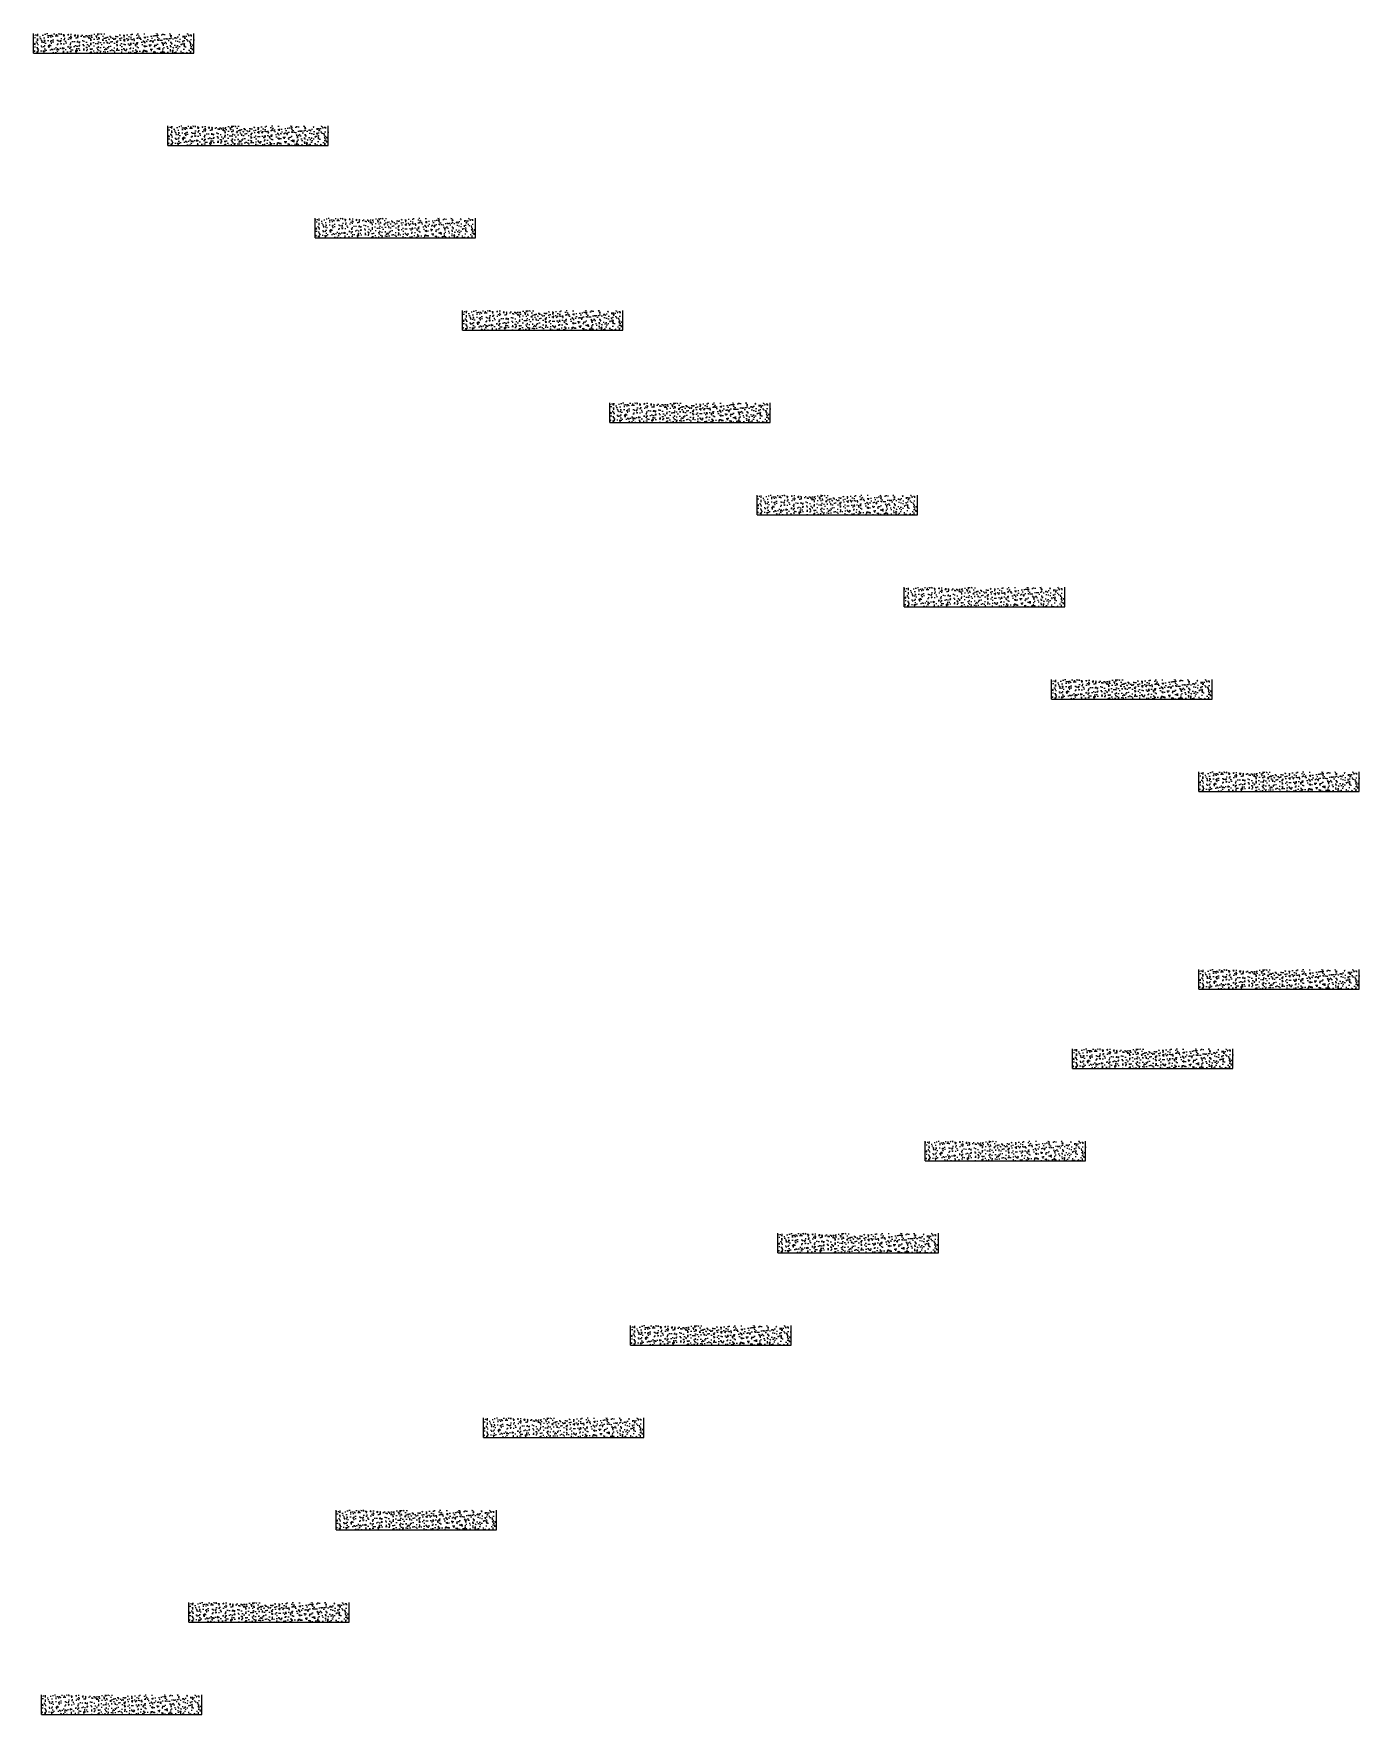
# Model space of a CAD drawing. Header units: inches. Extents: x 2 to 104, y 6 to 134.
import ezdxf

# ---------------------------------------------------------------- set-up
doc = ezdxf.new("R2010")
doc.units = ezdxf.units.IN
doc.header["$MEASUREMENT"] = 0
doc.layers.add('Layer131B', color=71, linetype='CONTINUOUS')
doc.layers.add('Stair_Conc.', color=252, linetype='CONTINUOUS')

msp = doc.modelspace()

# ---------------------------------------------------------------- hatches: boundary and pattern name
at = {"layer": 'Stair_Conc.'}
h = msp.add_hatch(dxfattribs=at)
h.set_pattern_fill('AR-CONC', color=256, scale=0.1, style=0)
h.set_pattern_definition([(50, (-9557.88094, -2321.2511), (0.717260183, -0.062752135), [0.075, -0.825]), (355, (-9557.88094, -2321.2511), (-0.138751334, 0.752192134), [0.06, -0.66]), (100.4514, (-9557.8212, -2321.2563), (0.57850938, 0.68943954), [0.06374019, -0.70114211]), (46.1842, (-9557.8809, -2321.0511), (1.06724105, -0.165519014), [0.1125, -1.2375]), (96.6356, (-9557.792, -2321.0649), (0.93466271, 0.97411787), [0.09561029, -1.051713]), (351.1842, (-9557.8809, -2321.0511), (0.93466195, 0.9741186), [0.09, -0.99]), (21, (-9557.78094, -2321.1011), (0.596907052, -0.40261889), [0.075, -0.825]), (326, (-9557.78094, -2321.1011), (0.24331533, 0.725150045), [0.06, -0.66]), (71.4514, (-9557.7312, -2321.13464), (0.84022263, 0.322530497), [0.06374019, -0.70114211]), (37.5, (-9557.88094, -2321.25109), (0.012159855, 0.332893854), [0, -0.652, 0, -0.67, 0, -0.6625]), (7.5, (-9557.88094, -2321.2511), (0.263069537, 0.394411712), [0, -0.382, 0, -0.637, 0, -0.2525]), (327.5, (-9558.10394, -2321.25109), (0.533822436, -0.022554872), [0, -0.25, 0, -0.78, 0, -1.035]), (317.5, (-9558.20394, -2321.2511), (0.58318617, 0.100104982), [0, -0.325, 0, -0.518, 0, -0.735])])
h.paths.add_polyline_path([(14.65, 133.95), (2.4, 133.95), (2.4, 132.45), (14.65, 132.45)])
h = msp.add_hatch(dxfattribs=at)
h.set_pattern_fill('AR-CONC', color=256, scale=0.1, style=0)
h.set_pattern_definition([(50, (-9547.63094, -2328.3011), (0.717260183, -0.062752135), [0.075, -0.825]), (355, (-9547.63094, -2328.3011), (-0.138751334, 0.752192134), [0.06, -0.66]), (100.4514, (-9547.5712, -2328.3063), (0.57850938, 0.68943954), [0.06374019, -0.70114211]), (46.1842, (-9547.6309, -2328.1011), (1.06724105, -0.165519014), [0.1125, -1.2375]), (96.6356, (-9547.542, -2328.1149), (0.93466271, 0.97411787), [0.09561029, -1.051713]), (351.1842, (-9547.6309, -2328.1011), (0.93466195, 0.9741186), [0.09, -0.99]), (21, (-9547.53094, -2328.1511), (0.596907052, -0.40261889), [0.075, -0.825]), (326, (-9547.53094, -2328.1511), (0.24331533, 0.725150045), [0.06, -0.66]), (71.4514, (-9547.4812, -2328.18464), (0.84022263, 0.322530497), [0.06374019, -0.70114211]), (37.5, (-9547.63094, -2328.30109), (0.012159855, 0.332893854), [0, -0.652, 0, -0.67, 0, -0.6625]), (7.5, (-9547.63094, -2328.3011), (0.263069537, 0.394411712), [0, -0.382, 0, -0.637, 0, -0.2525]), (327.5, (-9547.85394, -2328.30109), (0.533822436, -0.022554872), [0, -0.25, 0, -0.78, 0, -1.035]), (317.5, (-9547.95394, -2328.3011), (0.58318617, 0.100104982), [0, -0.325, 0, -0.518, 0, -0.735])])
h.paths.add_polyline_path([(24.9, 126.9), (12.65, 126.9), (12.65, 125.4), (24.9, 125.4)])
h = msp.add_hatch(dxfattribs=at)
h.set_pattern_fill('AR-CONC', color=256, scale=0.1, style=0)
h.set_pattern_definition([(50, (-9536.38094, -2335.3511), (0.717260183, -0.062752135), [0.075, -0.825]), (355, (-9536.38094, -2335.3511), (-0.138751334, 0.752192134), [0.06, -0.66]), (100.4514, (-9536.3212, -2335.3563), (0.57850938, 0.68943954), [0.06374019, -0.70114211]), (46.1842, (-9536.3809, -2335.1511), (1.06724105, -0.165519014), [0.1125, -1.2375]), (96.6356, (-9536.292, -2335.1649), (0.93466271, 0.97411787), [0.09561029, -1.051713]), (351.1842, (-9536.3809, -2335.1511), (0.93466195, 0.9741186), [0.09, -0.99]), (21, (-9536.28094, -2335.2011), (0.596907052, -0.40261889), [0.075, -0.825]), (326, (-9536.28094, -2335.2011), (0.24331533, 0.725150045), [0.06, -0.66]), (71.4514, (-9536.2312, -2335.23464), (0.84022263, 0.322530497), [0.06374019, -0.70114211]), (37.5, (-9536.38094, -2335.35109), (0.012159855, 0.332893854), [0, -0.652, 0, -0.67, 0, -0.6625]), (7.5, (-9536.38094, -2335.3511), (0.263069537, 0.394411712), [0, -0.382, 0, -0.637, 0, -0.2525]), (327.5, (-9536.60394, -2335.35109), (0.533822436, -0.022554872), [0, -0.25, 0, -0.78, 0, -1.035]), (317.5, (-9536.70394, -2335.3511), (0.58318617, 0.100104982), [0, -0.325, 0, -0.518, 0, -0.735])])
h.paths.add_polyline_path([(36.15, 119.85), (23.9, 119.85), (23.9, 118.35), (36.15, 118.35)])
h = msp.add_hatch(dxfattribs=at)
h.set_pattern_fill('AR-CONC', color=256, scale=0.1, style=0)
h.set_pattern_definition([(50, (-9525.13094, -2342.4011), (0.717260183, -0.062752135), [0.075, -0.825]), (355, (-9525.13094, -2342.4011), (-0.138751334, 0.752192134), [0.06, -0.66]), (100.4514, (-9525.0712, -2342.4063), (0.57850938, 0.68943954), [0.06374019, -0.70114211]), (46.1842, (-9525.1309, -2342.2011), (1.06724105, -0.165519014), [0.1125, -1.2375]), (96.6356, (-9525.042, -2342.2149), (0.93466271, 0.97411787), [0.09561029, -1.051713]), (351.1842, (-9525.1309, -2342.2011), (0.93466195, 0.9741186), [0.09, -0.99]), (21, (-9525.03094, -2342.2511), (0.596907052, -0.40261889), [0.075, -0.825]), (326, (-9525.03094, -2342.2511), (0.24331533, 0.725150045), [0.06, -0.66]), (71.4514, (-9524.9812, -2342.28464), (0.84022263, 0.322530497), [0.06374019, -0.70114211]), (37.5, (-9525.13094, -2342.40109), (0.012159855, 0.332893854), [0, -0.652, 0, -0.67, 0, -0.6625]), (7.5, (-9525.13094, -2342.4011), (0.263069537, 0.394411712), [0, -0.382, 0, -0.637, 0, -0.2525]), (327.5, (-9525.35394, -2342.40109), (0.533822436, -0.022554872), [0, -0.25, 0, -0.78, 0, -1.035]), (317.5, (-9525.45394, -2342.4011), (0.58318617, 0.100104982), [0, -0.325, 0, -0.518, 0, -0.735])])
h.paths.add_polyline_path([(47.4, 112.8), (35.15, 112.8), (35.15, 111.3), (47.4, 111.3)])
h = msp.add_hatch(dxfattribs=at)
h.set_pattern_fill('AR-CONC', color=256, scale=0.1, style=0)
h.set_pattern_definition([(50, (-9513.88094, -2349.4511), (0.717260183, -0.062752135), [0.075, -0.825]), (355, (-9513.88094, -2349.4511), (-0.138751334, 0.752192134), [0.06, -0.66]), (100.4514, (-9513.8212, -2349.4563), (0.57850938, 0.68943954), [0.06374019, -0.70114211]), (46.1842, (-9513.8809, -2349.2511), (1.06724105, -0.165519014), [0.1125, -1.2375]), (96.6356, (-9513.792, -2349.2649), (0.93466271, 0.97411787), [0.09561029, -1.051713]), (351.1842, (-9513.8809, -2349.2511), (0.93466195, 0.9741186), [0.09, -0.99]), (21, (-9513.78094, -2349.3011), (0.596907052, -0.40261889), [0.075, -0.825]), (326, (-9513.78094, -2349.3011), (0.24331533, 0.725150045), [0.06, -0.66]), (71.4514, (-9513.7312, -2349.33464), (0.84022263, 0.322530497), [0.06374019, -0.70114211]), (37.5, (-9513.88094, -2349.45109), (0.012159855, 0.332893854), [0, -0.652, 0, -0.67, 0, -0.6625]), (7.5, (-9513.88094, -2349.4511), (0.263069537, 0.394411712), [0, -0.382, 0, -0.637, 0, -0.2525]), (327.5, (-9514.10394, -2349.45109), (0.533822436, -0.022554872), [0, -0.25, 0, -0.78, 0, -1.035]), (317.5, (-9514.20394, -2349.4511), (0.58318617, 0.100104982), [0, -0.325, 0, -0.518, 0, -0.735])])
h.paths.add_polyline_path([(58.65, 105.75), (46.4, 105.75), (46.4, 104.25), (58.65, 104.25)])
h = msp.add_hatch(dxfattribs=at)
h.set_pattern_fill('AR-CONC', color=256, scale=0.1, style=0)
h.set_pattern_definition([(50, (-9502.63094, -2356.5011), (0.717260183, -0.062752135), [0.075, -0.825]), (355, (-9502.63094, -2356.5011), (-0.138751334, 0.752192134), [0.06, -0.66]), (100.4514, (-9502.5712, -2356.5063), (0.57850938, 0.68943954), [0.06374019, -0.70114211]), (46.1842, (-9502.6309, -2356.3011), (1.06724105, -0.165519014), [0.1125, -1.2375]), (96.6356, (-9502.542, -2356.3149), (0.93466271, 0.97411787), [0.09561029, -1.051713]), (351.1842, (-9502.6309, -2356.3011), (0.93466195, 0.9741186), [0.09, -0.99]), (21, (-9502.53094, -2356.3511), (0.596907052, -0.40261889), [0.075, -0.825]), (326, (-9502.53094, -2356.3511), (0.24331533, 0.725150045), [0.06, -0.66]), (71.4514, (-9502.4812, -2356.38464), (0.84022263, 0.322530497), [0.06374019, -0.70114211]), (37.5, (-9502.63094, -2356.50109), (0.012159855, 0.332893854), [0, -0.652, 0, -0.67, 0, -0.6625]), (7.5, (-9502.63094, -2356.5011), (0.263069537, 0.394411712), [0, -0.382, 0, -0.637, 0, -0.2525]), (327.5, (-9502.85394, -2356.50109), (0.533822436, -0.022554872), [0, -0.25, 0, -0.78, 0, -1.035]), (317.5, (-9502.95394, -2356.5011), (0.58318617, 0.100104982), [0, -0.325, 0, -0.518, 0, -0.735])])
h.paths.add_polyline_path([(69.9, 98.7), (57.65, 98.7), (57.65, 97.2), (69.9, 97.2)])
h = msp.add_hatch(dxfattribs=at)
h.set_pattern_fill('AR-CONC', color=256, scale=0.1, style=0)
h.set_pattern_definition([(50, (-9491.38094, -2363.5511), (0.717260183, -0.062752135), [0.075, -0.825]), (355, (-9491.38094, -2363.5511), (-0.138751334, 0.752192134), [0.06, -0.66]), (100.4514, (-9491.3212, -2363.5563), (0.57850938, 0.68943954), [0.06374019, -0.70114211]), (46.1842, (-9491.3809, -2363.3511), (1.06724105, -0.165519014), [0.1125, -1.2375]), (96.6356, (-9491.292, -2363.3649), (0.93466271, 0.97411787), [0.09561029, -1.051713]), (351.1842, (-9491.3809, -2363.3511), (0.93466195, 0.9741186), [0.09, -0.99]), (21, (-9491.28094, -2363.4011), (0.596907052, -0.40261889), [0.075, -0.825]), (326, (-9491.28094, -2363.4011), (0.24331533, 0.725150045), [0.06, -0.66]), (71.4514, (-9491.2312, -2363.43464), (0.84022263, 0.322530497), [0.06374019, -0.70114211]), (37.5, (-9491.38094, -2363.55109), (0.012159855, 0.332893854), [0, -0.652, 0, -0.67, 0, -0.6625]), (7.5, (-9491.38094, -2363.5511), (0.263069537, 0.394411712), [0, -0.382, 0, -0.637, 0, -0.2525]), (327.5, (-9491.60394, -2363.55109), (0.533822436, -0.022554872), [0, -0.25, 0, -0.78, 0, -1.035]), (317.5, (-9491.70394, -2363.5511), (0.58318617, 0.100104982), [0, -0.325, 0, -0.518, 0, -0.735])])
h.paths.add_polyline_path([(81.15, 91.65), (68.9, 91.65), (68.9, 90.15), (81.15, 90.15)])
h = msp.add_hatch(dxfattribs=at)
h.set_pattern_fill('AR-CONC', color=256, scale=0.1, style=0)
h.set_pattern_definition([(50, (-9480.13094, -2370.6011), (0.717260183, -0.062752135), [0.075, -0.825]), (355, (-9480.13094, -2370.6011), (-0.138751334, 0.752192134), [0.06, -0.66]), (100.4514, (-9480.0712, -2370.6063), (0.57850938, 0.68943954), [0.06374019, -0.70114211]), (46.1842, (-9480.1309, -2370.4011), (1.06724105, -0.165519014), [0.1125, -1.2375]), (96.6356, (-9480.042, -2370.4149), (0.93466271, 0.97411787), [0.09561029, -1.051713]), (351.1842, (-9480.1309, -2370.4011), (0.93466195, 0.9741186), [0.09, -0.99]), (21, (-9480.03094, -2370.4511), (0.596907052, -0.40261889), [0.075, -0.825]), (326, (-9480.03094, -2370.4511), (0.24331533, 0.725150045), [0.06, -0.66]), (71.4514, (-9479.9812, -2370.48464), (0.84022263, 0.322530497), [0.06374019, -0.70114211]), (37.5, (-9480.13094, -2370.60109), (0.012159855, 0.332893854), [0, -0.652, 0, -0.67, 0, -0.6625]), (7.5, (-9480.13094, -2370.6011), (0.263069537, 0.394411712), [0, -0.382, 0, -0.637, 0, -0.2525]), (327.5, (-9480.35394, -2370.60109), (0.533822436, -0.022554872), [0, -0.25, 0, -0.78, 0, -1.035]), (317.5, (-9480.45394, -2370.6011), (0.58318617, 0.100104982), [0, -0.325, 0, -0.518, 0, -0.735])])
h.paths.add_polyline_path([(92.4, 84.6), (80.15, 84.6), (80.15, 83.1), (92.4, 83.1)])
h = msp.add_hatch(dxfattribs=at)
h.set_pattern_fill('AR-CONC', color=256, scale=0.1, style=0)
h.set_pattern_definition([(50, (-9468.88094, -2377.6511), (0.717260183, -0.062752135), [0.075, -0.825]), (355, (-9468.88094, -2377.6511), (-0.138751334, 0.752192134), [0.06, -0.66]), (100.4514, (-9468.8212, -2377.6563), (0.57850938, 0.68943954), [0.06374019, -0.70114211]), (46.1842, (-9468.8809, -2377.4511), (1.06724105, -0.165519014), [0.1125, -1.2375]), (96.6356, (-9468.792, -2377.4649), (0.93466271, 0.97411787), [0.09561029, -1.051713]), (351.1842, (-9468.8809, -2377.4511), (0.93466195, 0.9741186), [0.09, -0.99]), (21, (-9468.78094, -2377.5011), (0.596907052, -0.40261889), [0.075, -0.825]), (326, (-9468.78094, -2377.5011), (0.24331533, 0.725150045), [0.06, -0.66]), (71.4514, (-9468.7312, -2377.53464), (0.84022263, 0.322530497), [0.06374019, -0.70114211]), (37.5, (-9468.88094, -2377.65109), (0.012159855, 0.332893854), [0, -0.652, 0, -0.67, 0, -0.6625]), (7.5, (-9468.88094, -2377.6511), (0.263069537, 0.394411712), [0, -0.382, 0, -0.637, 0, -0.2525]), (327.5, (-9469.10394, -2377.65109), (0.533822436, -0.022554872), [0, -0.25, 0, -0.78, 0, -1.035]), (317.5, (-9469.20394, -2377.6511), (0.58318617, 0.100104982), [0, -0.325, 0, -0.518, 0, -0.735])])
h.paths.add_polyline_path([(103.65, 77.55), (91.4, 77.55), (91.4, 76.05), (103.65, 76.05)])
h = msp.add_hatch(dxfattribs=at)
h.set_pattern_fill('AR-CONC', color=256, scale=0.1, style=0)
h.set_pattern_definition([(50, (-9468.88094, -2392.7511), (0.717260183, -0.062752135), [0.075, -0.825]), (355, (-9468.88094, -2392.7511), (-0.138751334, 0.752192134), [0.06, -0.66]), (100.4514, (-9468.8212, -2392.7563), (0.57850938, 0.68943954), [0.06374019, -0.70114211]), (46.1842, (-9468.8809, -2392.5511), (1.06724105, -0.165519014), [0.1125, -1.2375]), (96.6356, (-9468.792, -2392.5649), (0.93466271, 0.97411787), [0.09561029, -1.051713]), (351.1842, (-9468.8809, -2392.5511), (0.93466195, 0.9741186), [0.09, -0.99]), (21, (-9468.78094, -2392.6011), (0.596907052, -0.40261889), [0.075, -0.825]), (326, (-9468.78094, -2392.6011), (0.24331533, 0.725150045), [0.06, -0.66]), (71.4514, (-9468.7312, -2392.63464), (0.84022263, 0.322530497), [0.06374019, -0.70114211]), (37.5, (-9468.88094, -2392.75109), (0.012159855, 0.332893854), [0, -0.652, 0, -0.67, 0, -0.6625]), (7.5, (-9468.88094, -2392.7511), (0.263069537, 0.394411712), [0, -0.382, 0, -0.637, 0, -0.2525]), (327.5, (-9469.10394, -2392.75109), (0.533822436, -0.022554872), [0, -0.25, 0, -0.78, 0, -1.035]), (317.5, (-9469.20394, -2392.7511), (0.58318617, 0.100104982), [0, -0.325, 0, -0.518, 0, -0.735])])
h.paths.add_polyline_path([(103.65, 62.45), (91.4, 62.45), (91.4, 60.95), (103.65, 60.95)])
h = msp.add_hatch(dxfattribs=at)
h.set_pattern_fill('AR-CONC', color=256, scale=0.1, style=0)
h.set_pattern_definition([(50, (-9478.5352, -2398.8011), (0.717260183, -0.062752135), [0.075, -0.825]), (355, (-9478.5352, -2398.8011), (-0.138751334, 0.752192134), [0.06, -0.66]), (100.4514, (-9478.4754, -2398.8063), (0.57850938, 0.68943954), [0.06374019, -0.70114211]), (46.1842, (-9478.5352, -2398.6011), (1.06724105, -0.165519014), [0.1125, -1.2375]), (96.6356, (-9478.4463, -2398.6149), (0.93466271, 0.97411787), [0.09561029, -1.051713]), (351.1842, (-9478.5352, -2398.6011), (0.93466195, 0.9741186), [0.09, -0.99]), (21, (-9478.4352, -2398.6511), (0.596907052, -0.40261889), [0.075, -0.825]), (326, (-9478.4352, -2398.6511), (0.24331533, 0.725150045), [0.06, -0.66]), (71.4514, (-9478.38545, -2398.68464), (0.84022263, 0.322530497), [0.06374019, -0.70114211]), (37.5, (-9478.5352, -2398.80109), (0.012159855, 0.332893854), [0, -0.652, 0, -0.67, 0, -0.6625]), (7.5, (-9478.5352, -2398.8011), (0.263069537, 0.394411712), [0, -0.382, 0, -0.637, 0, -0.2525]), (327.5, (-9478.7582, -2398.80109), (0.533822436, -0.022554872), [0, -0.25, 0, -0.78, 0, -1.035]), (317.5, (-9478.8582, -2398.8011), (0.58318617, 0.100104982), [0, -0.325, 0, -0.518, 0, -0.735])])
h.paths.add_polyline_path([(94, 56.4), (81.75, 56.4), (81.75, 54.9), (94, 54.9)])
h = msp.add_hatch(dxfattribs=at)
h.set_pattern_fill('AR-CONC', color=256, scale=0.1, style=0)
h.set_pattern_definition([(50, (-9489.7852, -2405.8511), (0.717260183, -0.062752135), [0.075, -0.825]), (355, (-9489.7852, -2405.8511), (-0.138751334, 0.752192134), [0.06, -0.66]), (100.4514, (-9489.7254, -2405.8563), (0.57850938, 0.68943954), [0.06374019, -0.70114211]), (46.1842, (-9489.7852, -2405.6511), (1.06724105, -0.165519014), [0.1125, -1.2375]), (96.6356, (-9489.6963, -2405.6649), (0.93466271, 0.97411787), [0.09561029, -1.051713]), (351.1842, (-9489.7852, -2405.6511), (0.93466195, 0.9741186), [0.09, -0.99]), (21, (-9489.6852, -2405.7011), (0.596907052, -0.40261889), [0.075, -0.825]), (326, (-9489.6852, -2405.7011), (0.24331533, 0.725150045), [0.06, -0.66]), (71.4514, (-9489.63545, -2405.73464), (0.84022263, 0.322530497), [0.06374019, -0.70114211]), (37.5, (-9489.7852, -2405.85109), (0.012159855, 0.332893854), [0, -0.652, 0, -0.67, 0, -0.6625]), (7.5, (-9489.7852, -2405.8511), (0.263069537, 0.394411712), [0, -0.382, 0, -0.637, 0, -0.2525]), (327.5, (-9490.0082, -2405.85109), (0.533822436, -0.022554872), [0, -0.25, 0, -0.78, 0, -1.035]), (317.5, (-9490.1082, -2405.8511), (0.58318617, 0.100104982), [0, -0.325, 0, -0.518, 0, -0.735])])
h.paths.add_polyline_path([(82.75, 49.35), (70.5, 49.35), (70.5, 47.85), (82.75, 47.85)])
h = msp.add_hatch(dxfattribs=at)
h.set_pattern_fill('AR-CONC', color=256, scale=0.1, style=0)
h.set_pattern_definition([(50, (-9501.0352, -2412.9011), (0.717260183, -0.062752135), [0.075, -0.825]), (355, (-9501.0352, -2412.9011), (-0.138751334, 0.752192134), [0.06, -0.66]), (100.4514, (-9500.9754, -2412.9063), (0.57850938, 0.68943954), [0.06374019, -0.70114211]), (46.1842, (-9501.0352, -2412.7011), (1.06724105, -0.165519014), [0.1125, -1.2375]), (96.6356, (-9500.9463, -2412.7149), (0.93466271, 0.97411787), [0.09561029, -1.051713]), (351.1842, (-9501.0352, -2412.7011), (0.93466195, 0.9741186), [0.09, -0.99]), (21, (-9500.9352, -2412.7511), (0.596907052, -0.40261889), [0.075, -0.825]), (326, (-9500.9352, -2412.7511), (0.24331533, 0.725150045), [0.06, -0.66]), (71.4514, (-9500.88545, -2412.78464), (0.84022263, 0.322530497), [0.06374019, -0.70114211]), (37.5, (-9501.0352, -2412.90109), (0.012159855, 0.332893854), [0, -0.652, 0, -0.67, 0, -0.6625]), (7.5, (-9501.0352, -2412.9011), (0.263069537, 0.394411712), [0, -0.382, 0, -0.637, 0, -0.2525]), (327.5, (-9501.2582, -2412.90109), (0.533822436, -0.022554872), [0, -0.25, 0, -0.78, 0, -1.035]), (317.5, (-9501.3582, -2412.9011), (0.58318617, 0.100104982), [0, -0.325, 0, -0.518, 0, -0.735])])
h.paths.add_polyline_path([(71.5, 42.3), (59.25, 42.3), (59.25, 40.8), (71.5, 40.8)])
h = msp.add_hatch(dxfattribs=at)
h.set_pattern_fill('AR-CONC', color=256, scale=0.1, style=0)
h.set_pattern_definition([(50, (-9512.2852, -2419.9511), (0.717260183, -0.062752135), [0.075, -0.825]), (355, (-9512.2852, -2419.9511), (-0.138751334, 0.752192134), [0.06, -0.66]), (100.4514, (-9512.2254, -2419.9563), (0.57850938, 0.68943954), [0.06374019, -0.70114211]), (46.1842, (-9512.2852, -2419.7511), (1.06724105, -0.165519014), [0.1125, -1.2375]), (96.6356, (-9512.1963, -2419.7649), (0.93466271, 0.97411787), [0.09561029, -1.051713]), (351.1842, (-9512.2852, -2419.7511), (0.93466195, 0.9741186), [0.09, -0.99]), (21, (-9512.1852, -2419.8011), (0.596907052, -0.40261889), [0.075, -0.825]), (326, (-9512.1852, -2419.8011), (0.24331533, 0.725150045), [0.06, -0.66]), (71.4514, (-9512.13545, -2419.83464), (0.84022263, 0.322530497), [0.06374019, -0.70114211]), (37.5, (-9512.2852, -2419.95109), (0.012159855, 0.332893854), [0, -0.652, 0, -0.67, 0, -0.6625]), (7.5, (-9512.2852, -2419.9511), (0.263069537, 0.394411712), [0, -0.382, 0, -0.637, 0, -0.2525]), (327.5, (-9512.5082, -2419.95109), (0.533822436, -0.022554872), [0, -0.25, 0, -0.78, 0, -1.035]), (317.5, (-9512.6082, -2419.9511), (0.58318617, 0.100104982), [0, -0.325, 0, -0.518, 0, -0.735])])
h.paths.add_polyline_path([(60.25, 35.25), (48, 35.25), (48, 33.75), (60.25, 33.75)])
h = msp.add_hatch(dxfattribs=at)
h.set_pattern_fill('AR-CONC', color=256, scale=0.1, style=0)
h.set_pattern_definition([(50, (-9523.5352, -2427.0011), (0.717260183, -0.062752135), [0.075, -0.825]), (355, (-9523.5352, -2427.0011), (-0.138751334, 0.752192134), [0.06, -0.66]), (100.4514, (-9523.4754, -2427.0063), (0.57850938, 0.68943954), [0.06374019, -0.70114211]), (46.1842, (-9523.5352, -2426.8011), (1.06724105, -0.165519014), [0.1125, -1.2375]), (96.6356, (-9523.4463, -2426.8149), (0.93466271, 0.97411787), [0.09561029, -1.051713]), (351.1842, (-9523.5352, -2426.8011), (0.93466195, 0.9741186), [0.09, -0.99]), (21, (-9523.4352, -2426.8511), (0.596907052, -0.40261889), [0.075, -0.825]), (326, (-9523.4352, -2426.8511), (0.24331533, 0.725150045), [0.06, -0.66]), (71.4514, (-9523.38545, -2426.88464), (0.84022263, 0.322530497), [0.06374019, -0.70114211]), (37.5, (-9523.5352, -2427.00109), (0.012159855, 0.332893854), [0, -0.652, 0, -0.67, 0, -0.6625]), (7.5, (-9523.5352, -2427.0011), (0.263069537, 0.394411712), [0, -0.382, 0, -0.637, 0, -0.2525]), (327.5, (-9523.7582, -2427.00109), (0.533822436, -0.022554872), [0, -0.25, 0, -0.78, 0, -1.035]), (317.5, (-9523.8582, -2427.0011), (0.58318617, 0.100104982), [0, -0.325, 0, -0.518, 0, -0.735])])
h.paths.add_polyline_path([(49, 28.2), (36.75, 28.2), (36.75, 26.7), (49, 26.7)])
h = msp.add_hatch(dxfattribs=at)
h.set_pattern_fill('AR-CONC', color=256, scale=0.1, style=0)
h.set_pattern_definition([(50, (-9534.7852, -2434.0511), (0.717260183, -0.062752135), [0.075, -0.825]), (355, (-9534.7852, -2434.0511), (-0.138751334, 0.752192134), [0.06, -0.66]), (100.4514, (-9534.7254, -2434.0563), (0.57850938, 0.68943954), [0.06374019, -0.70114211]), (46.1842, (-9534.7852, -2433.8511), (1.06724105, -0.165519014), [0.1125, -1.2375]), (96.6356, (-9534.6963, -2433.8649), (0.93466271, 0.97411787), [0.09561029, -1.051713]), (351.1842, (-9534.7852, -2433.8511), (0.93466195, 0.9741186), [0.09, -0.99]), (21, (-9534.6852, -2433.9011), (0.596907052, -0.40261889), [0.075, -0.825]), (326, (-9534.6852, -2433.9011), (0.24331533, 0.725150045), [0.06, -0.66]), (71.4514, (-9534.63545, -2433.93464), (0.84022263, 0.322530497), [0.06374019, -0.70114211]), (37.5, (-9534.7852, -2434.05109), (0.012159855, 0.332893854), [0, -0.652, 0, -0.67, 0, -0.6625]), (7.5, (-9534.7852, -2434.0511), (0.263069537, 0.394411712), [0, -0.382, 0, -0.637, 0, -0.2525]), (327.5, (-9535.0082, -2434.05109), (0.533822436, -0.022554872), [0, -0.25, 0, -0.78, 0, -1.035]), (317.5, (-9535.1082, -2434.0511), (0.58318617, 0.100104982), [0, -0.325, 0, -0.518, 0, -0.735])])
h.paths.add_polyline_path([(37.75, 21.15), (25.5, 21.15), (25.5, 19.65), (37.75, 19.65)])
h = msp.add_hatch(dxfattribs=at)
h.set_pattern_fill('AR-CONC', color=256, scale=0.1, style=0)
h.set_pattern_definition([(50, (-9546.0352, -2441.1011), (0.717260183, -0.062752135), [0.075, -0.825]), (355, (-9546.0352, -2441.1011), (-0.138751334, 0.752192134), [0.06, -0.66]), (100.4514, (-9545.9754, -2441.1063), (0.57850938, 0.68943954), [0.06374019, -0.70114211]), (46.1842, (-9546.0352, -2440.9011), (1.06724105, -0.165519014), [0.1125, -1.2375]), (96.6356, (-9545.9463, -2440.9149), (0.93466271, 0.97411787), [0.09561029, -1.051713]), (351.1842, (-9546.0352, -2440.9011), (0.93466195, 0.9741186), [0.09, -0.99]), (21, (-9545.9352, -2440.9511), (0.596907052, -0.40261889), [0.075, -0.825]), (326, (-9545.9352, -2440.9511), (0.24331533, 0.725150045), [0.06, -0.66]), (71.4514, (-9545.88545, -2440.98464), (0.84022263, 0.322530497), [0.06374019, -0.70114211]), (37.5, (-9546.0352, -2441.10109), (0.012159855, 0.332893854), [0, -0.652, 0, -0.67, 0, -0.6625]), (7.5, (-9546.0352, -2441.1011), (0.263069537, 0.394411712), [0, -0.382, 0, -0.637, 0, -0.2525]), (327.5, (-9546.2582, -2441.10109), (0.533822436, -0.022554872), [0, -0.25, 0, -0.78, 0, -1.035]), (317.5, (-9546.3582, -2441.1011), (0.58318617, 0.100104982), [0, -0.325, 0, -0.518, 0, -0.735])])
h.paths.add_polyline_path([(26.5, 14.1), (14.25, 14.1), (14.25, 12.6), (26.5, 12.6)])
h = msp.add_hatch(dxfattribs=at)
h.set_pattern_fill('AR-CONC', color=256, scale=0.1, style=0)
h.set_pattern_definition([(50, (-9557.2852, -2448.1511), (0.717260183, -0.062752135), [0.075, -0.825]), (355, (-9557.2852, -2448.1511), (-0.138751334, 0.752192134), [0.06, -0.66]), (100.4514, (-9557.2254, -2448.1563), (0.57850938, 0.68943954), [0.06374019, -0.70114211]), (46.1842, (-9557.2852, -2447.9511), (1.06724105, -0.165519014), [0.1125, -1.2375]), (96.6356, (-9557.1963, -2447.9649), (0.93466271, 0.97411787), [0.09561029, -1.051713]), (351.1842, (-9557.2852, -2447.9511), (0.93466195, 0.9741186), [0.09, -0.99]), (21, (-9557.1852, -2448.0011), (0.596907052, -0.40261889), [0.075, -0.825]), (326, (-9557.1852, -2448.0011), (0.24331533, 0.725150045), [0.06, -0.66]), (71.4514, (-9557.13545, -2448.03464), (0.84022263, 0.322530497), [0.06374019, -0.70114211]), (37.5, (-9557.2852, -2448.15109), (0.012159855, 0.332893854), [0, -0.652, 0, -0.67, 0, -0.6625]), (7.5, (-9557.2852, -2448.1511), (0.263069537, 0.394411712), [0, -0.382, 0, -0.637, 0, -0.2525]), (327.5, (-9557.5082, -2448.15109), (0.533822436, -0.022554872), [0, -0.25, 0, -0.78, 0, -1.035]), (317.5, (-9557.6082, -2448.1511), (0.58318617, 0.100104982), [0, -0.325, 0, -0.518, 0, -0.735])])
h.paths.add_polyline_path([(15.25, 7.05), (3, 7.05), (3, 5.55), (15.25, 5.55)])

# ---------------------------------------------------------------- linework, layer by layer
at = {"layer": 'Layer131B'}
for p, q in [((2.4, 132.45), (2.4, 133.95)), ((14.65, 132.45), (14.65, 133.95)), ((2.4, 132.45), (14.65, 132.45)), ((12.65, 125.4), (12.65, 126.9)), ((24.9, 125.4), (24.9, 126.9)), ((12.65, 125.4), (24.9, 125.4)), ((23.9, 118.35), (23.9, 119.85)), ((36.15, 118.35), (36.15, 119.85)), ((23.9, 118.35), (36.15, 118.35)), ((35.15, 111.3), (35.15, 112.8)), ((47.4, 111.3), (47.4, 112.8)), ((35.15, 111.3), (47.4, 111.3)), ((46.4, 104.25), (46.4, 105.75)), ((58.65, 104.25), (58.65, 105.75)), ((46.4, 104.25), (58.65, 104.25)), ((57.65, 97.2), (57.65, 98.7)), ((69.9, 97.2), (69.9, 98.7)), ((57.65, 97.2), (69.9, 97.2)), ((68.9, 90.15), (68.9, 91.65)), ((81.15, 90.15), (81.15, 91.65)), ((68.9, 90.15), (81.15, 90.15)), ((80.15, 83.1), (80.15, 84.6)), ((92.4, 83.1), (92.4, 84.6)), ((80.15, 83.1), (92.4, 83.1)), ((91.4, 76.05), (91.4, 77.55)), ((103.65, 76.05), (103.65, 77.55)), ((91.4, 76.05), (103.65, 76.05))]:
    msp.add_line(p, q, dxfattribs=at)
at = {"layer": 'Layer131B', "ltscale": 5}
for p, q in [((91.4, 60.95), (91.4, 62.45)), ((103.65, 60.95), (103.65, 62.45)), ((81.75, 54.9), (81.75, 56.4)), ((94, 54.9), (94, 56.4)), ((70.5, 47.85), (70.5, 49.35)), ((82.75, 47.85), (82.75, 49.35)), ((59.25, 40.8), (59.25, 42.3)), ((71.5, 40.8), (71.5, 42.3)), ((48, 33.75), (48, 35.25)), ((60.25, 33.75), (60.25, 35.25)), ((48, 33.75), (60.25, 33.75)), ((36.75, 26.7), (36.75, 28.2)), ((49, 26.7), (49, 28.2)), ((25.5, 19.65), (25.5, 21.15)), ((37.75, 19.65), (37.75, 21.15)), ((14.25, 12.6), (14.25, 14.1)), ((26.5, 12.6), (26.5, 14.1)), ((3, 5.55), (3, 7.05)), ((15.25, 5.55), (15.25, 7.05))]:
    msp.add_line(p, q, dxfattribs=at)
at = {"layer": 'Layer131B', "ltscale": 8}
for p, q in [((91.4, 60.95), (103.65, 60.95)), ((81.75, 54.9), (94, 54.9)), ((70.5, 47.85), (82.75, 47.85)), ((59.25, 40.8), (71.5, 40.8)), ((36.75, 26.7), (49, 26.7)), ((25.5, 19.65), (37.75, 19.65)), ((14.25, 12.6), (26.5, 12.6)), ((3, 5.55), (15.25, 5.55))]:
    msp.add_line(p, q, dxfattribs=at)

doc.saveas('drawing.dxf')
